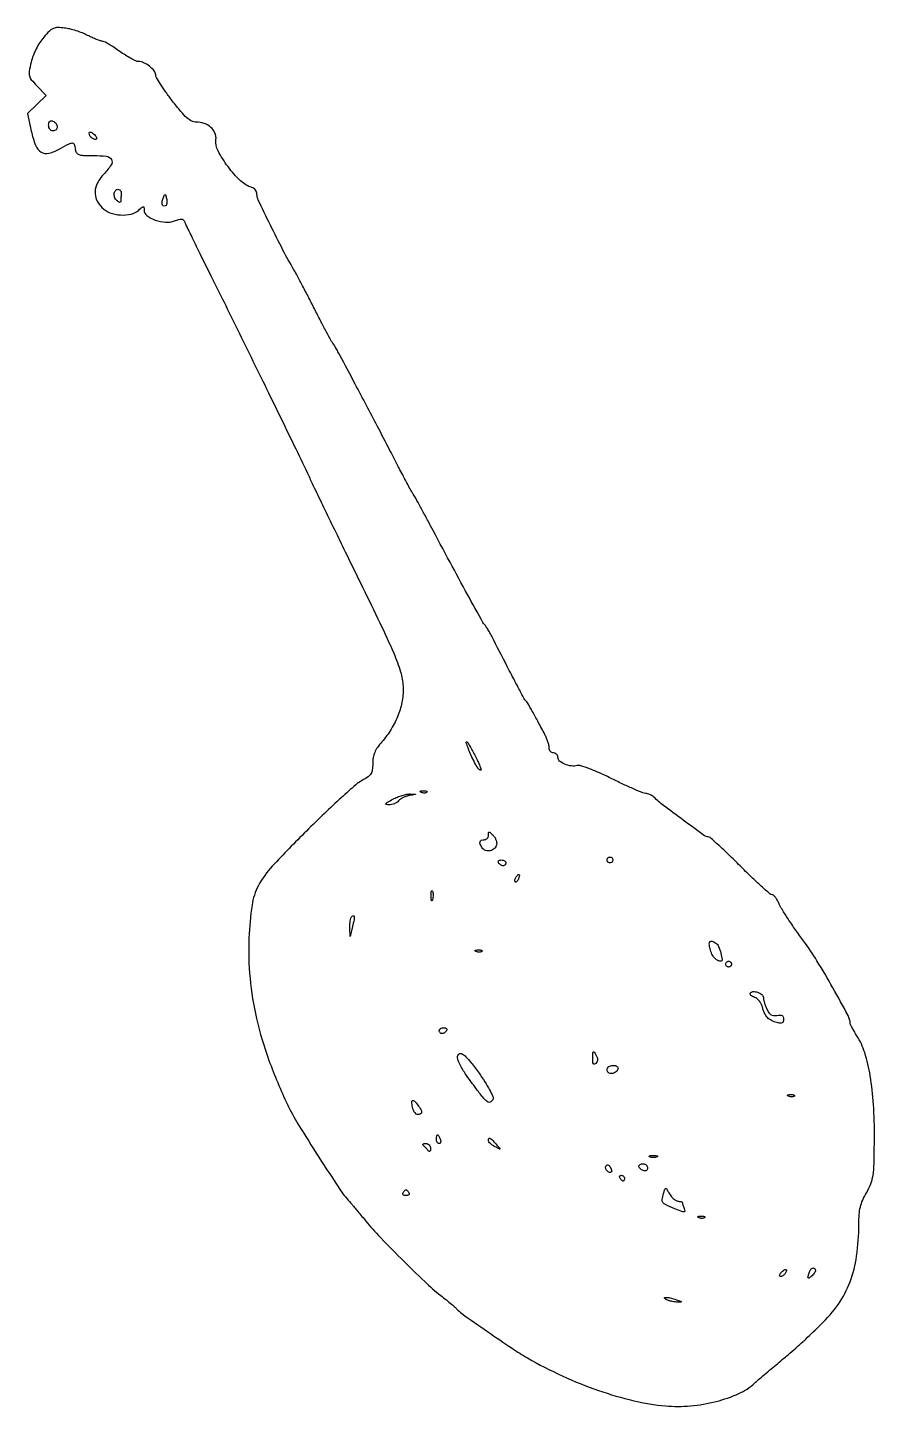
# Model space of a CAD drawing. Extents: x 0 to 292, y 0 to 477.
import ezdxf

# ---------------------------------------------------------------- set-up
doc = ezdxf.new("R2010")
doc.units = 0

msp = doc.modelspace()

# ---------------------------------------------------------------- linework, layer by layer
for points in [[(5.315332, 473.392065, 0.036894), (3.979041, 471.596375, 0.024176), (2.702083, 469.353973, 0.024061), (1.637875, 466.978621, 0.034426), (0.94646, 464.776821, 0.014651), (0.28342, 461.606162, 0.104939), (0.33363, 460.050575, 0.113978), (1.013523, 458.706641, 0.018614), (2.97859, 456.52209), (6.194924, 453.203675), (2.958851, 450.11111), (-0.277222, 447.018545), (1.017695, 440.916616, 0.040039), (2.467348, 436.043585, 0.163925), (4.413802, 433.705011, 0.203399), (7.094966, 433.298777, 0.065363), (10.90937, 434.828907, -0.006424), (14.107264, 436.572543, -0.125987), (15.189443, 436.832425, -0.320178), (15.800391, 436.382563, -0.043851), (16.180449, 434.75, 0.095467), (16.602826, 433.522622, 0.178292), (17.398727, 432.857496, 0.077119), (18.937753, 432.562601, 0.008846), (22.475941, 432.5, -0.029976), (27.002447, 432.22838, -0.24097), (28.679346, 431.098807, -0.282895), (28.592973, 429.234759, -0.038437), (26.043906, 426.047001, 0.065511), (23.874903, 423.012168, 0.110166), (23.042581, 420.007616, 0.120751), (23.59488, 417.128739, 0.089114), (25.454545, 414.454545, 0.109993), (28.177935, 412.723151, 0.071219), (31.848358, 411.960036, 0.072607), (35.502344, 412.260953, 0.127798), (38.171259, 413.654988, -0.008022), (39.320152, 414.661668, -0.184908), (39.724538, 414.80371, -0.378225), (39.952325, 414.591042, -0.024135), (40, 413.603961, 0.239434), (40.951355, 411.73118, 0.072705), (43.85317, 410.199743, 0.066617), (47.437945, 409.445384, 0.109), (50.497779, 409.885239, -0.018079), (52.025298, 410.397829, -0.081488), (52.956273, 410.514803, -0.162399), (53.54129, 410.29486, -0.142978), (53.913587, 409.756662, 0.032283), (54.283234, 408.846226, 0.000557), (56.621414, 404.022269, 0.001412), (59.367013, 398.414137, 0.00094), (62.544703, 392, -0.001175), (71.562362, 373.776425, -0.000678), (82.33186, 351.808148, -0.00053), (92.403317, 331.137515, -0.004175), (96.987338, 321.5, 0.002884), (98.816965, 317.627624, 0.000628), (102.017568, 310.975, 0.000655), (105.740376, 303.287507, 0.000628), (109.536304, 295.5, -0.001163), (121.442776, 271.006787, -0.011143), (126.259601, 260.444499, -0.026792), (128.611748, 254.040746, -0.061818), (129.50279, 249, -0.056755), (129.200118, 244.11699, -0.047755), (127.813398, 239.120613, -0.045751), (125.424882, 234.270559, -0.042898), (122.148887, 229.822354, 0.027553), (120.632906, 227.890827, 0.052987), (119.682793, 226.170009, 0.058324), (119.170743, 224.403177, 0.041416), (119, 222.345389, -0.030736), (118.862717, 220.114265, -0.109596), (118.386775, 218.774029, -0.10376), (117.373294, 217.721135, -0.026025), (115.324772, 216.477404, 0.055955), (113.143871, 214.968001, 0.004993), (108.154014, 210.527737, 0.00646), (102.307839, 205.080498, 0.004995), (96.074639, 199, 0.009128), (84.305707, 186.852074, 0.064636), (79.529221, 180.192576, 0.088202), (77.294107, 173.383283, 0.024202), (76.24356, 162.097697, 0.034706), (76.591699, 148.151504, 0.033098), (78.857015, 134.159928, 0.030933), (83.137298, 119.739172, 0.023368), (89.52838, 104.5, 0.026428), (93.173599, 97.774414, 0.005323), (100.405733, 86.243189, 0.004297), (107.895335, 74.796755, 0.044061), (111.433011, 70.386629, -0.014671), (112.043549, 69.710938, -0.002238), (113.214697, 68.32324, -0.002502), (114.581756, 66.671896, -0.002166), (116, 64.925786, 0.020952), (120.90292, 59.3325, 0.006214), (128.856527, 51.19622, 0.006172), (136.993715, 43.274525, 0.021756), (142.5, 38.482695, -0.0025), (144.451832, 36.911972, -0.003504), (146.178125, 35.488263, -0.002101), (147.617582, 34.27375, -0.046489), (148, 33.881604, 0.069382), (149.766674, 32.228085, 0.001816), (158.622349, 26.036686, 0.004019), (167.173371, 20.205667, 0.016475), (172.5, 16.884702, 0.023764), (184.478904, 10.693554, 0.023633), (197.013113, 5.654512, 0.02482), (209.20598, 2.07751, 0.03739), (220.13329, 0.302993, 0.043848), (228.852708, 0.315167, 0.040221), (237.699797, 1.828674, 0.042555), (245.503259, 4.54426, 0.082336), (251, 8.179032, -0.007836), (252.3223, 9.369256, -0.002349), (254.372939, 11.140802, -0.002355), (256.693486, 13.107702, -0.00255), (258.971706, 15.000636, 0.002436), (263.185226, 18.499947, 0.008684), (265.831976, 20.799417, 0.007107), (268.643929, 23.402707, 0.00124), (273.863958, 28.399765, 0.049048), (279.924847, 35.49812, 0.061503), (283.963037, 43.145154, 0.05652), (286.239554, 52.057692, 0.033617), (287.006253, 63, -0.01784), (287.140389, 66.489564, -0.040412), (287.547652, 69.098126, -0.045105), (288.334491, 71.427128, -0.027973), (289.647529, 74, 0.037824), (291.146655, 77.086055, 0.058434), (291.907612, 79.94825, 0.030092), (292.248058, 84.042983, 0.003722), (292.385483, 93, 0.017324), (292.077317, 104.51879, 0.027013), (290.934579, 114.376762, 0.031851), (289.029739, 122.400009, 0.066678), (286.360688, 128.220685, -0.005647), (285.456205, 129.689978, -0.008177), (284.693452, 131.009405, -0.004699), (284.082601, 132.131813, -0.122864), (284, 132.462888, 0.124291), (283.294173, 135.258441, 0.004711), (278.056133, 144.755004, 0.009353), (272.524286, 154.149381, 0.021082), (267.907174, 161, -0.006153), (265.123495, 164.875438, -0.006957), (262.550004, 168.664062, -0.006407), (260.450717, 171.939607, -0.037531), (259.503347, 173.75, 0.026632), (258.886271, 174.99444, 0.035594), (258.190625, 176.045312, 0.038489), (257.516484, 176.794318, 0.192583), (257.002281, 177, -0.182414), (256.294809, 177.266989, -0.003449), (253.30241, 179.9375, -0.007922), (249.844749, 183.167431, -0.005161), (245.951339, 187, 0.004971), (242.06082, 190.832637, 0.007653), (238.612208, 194.0625, 0.003228), (235.624608, 196.740973, 0.183116), (234.941048, 197, -0.1574), (233.706539, 197.398496, -0.001644), (226.292174, 202.779073, -0.004938), (219.479815, 207.861008, -0.030626), (216.178571, 210.71024, 0.049035), (215.562143, 211.203928, 0.037295), (214.803391, 211.621133, 0.038231), (214.024789, 211.906892, 0.068941), (213.352728, 212, -0.097713), (212.363673, 212.195151, -0.004889), (209.307124, 213.485257, -0.007708), (205.692878, 215.119211, -0.005488), (201.693041, 217.056193, 0.009915), (197.579453, 219.003496, 0.014905), (193.911942, 220.521732, 0.012085), (190.889646, 221.585775, 0.143504), (189.661563, 221.621748, -0.096748), (187.590783, 221.491362, -0.068781), (185.341625, 222.10745, -0.076276), (183.585633, 223.200956, -0.218788), (183, 224.475249, 0.097378), (182.885578, 225.05719, 0.097539), (182.559375, 225.552104, 0.098326), (182.072421, 225.883506, 0.100723), (181.5, 226, -0.11579), (180.927353, 226.134416, -0.100091), (180.438815, 226.514062, -0.092924), (180.109776, 227.081695, -0.084324), (179.993839, 227.75, 0.057477), (179.890723, 228.617231, 0.020227), (179.551587, 229.825565, 0.019772), (179.068035, 231.135558, 0.021899), (178.496952, 232.358307, 0.002989), (176.156461, 236.78125, 0.005263), (174.162373, 240.403668, 0.003162), (172.501164, 243.304578, 0.081753), (171.927751, 244, -0.089846), (171.375484, 244.692141, -0.001822), (169.264231, 248.644516, -0.002771), (166.187538, 254.533773, -0.000564), (160.808275, 265, 0.004906), (159.884212, 266.760154, 0.006715), (159.015709, 268.325, 0.004538), (158.260213, 269.616833, 0.075422), (157.94473, 270, -0.084018), (157.10421, 271.057142, -0.000629), (151.735362, 280.818798, -0.00238), (145.729924, 291.895245, -0.001639), (139.02642, 304.5, 0.001827), (136.948379, 308.40386, 0.002599), (135.071249, 311.85625, 0.001448), (133.462232, 314.759278, 0.038215), (132.971205, 315.5, -0.042068), (132.464631, 316.277091, -0.00089), (130.299325, 320.31875, -0.002055), (127.793581, 325.062757, -0.001383), (124.969315, 330.5, 0.000659), (120.526117, 339.084339, 0.001194), (116.864, 346.095837, 0.001089), (112.950239, 353.506491, 0.000452), (107.632945, 363.5, 0.004686), (106.77756, 365.068555, 0.0063), (105.971789, 366.471875, 0.004451), (105.273143, 367.63022, 0.065071), (104.973145, 368, -0.080038), (104.645066, 368.429949, -0.001033), (103.040843, 371.4375, -0.002968), (101.208655, 374.939646, -0.001939), (99.134935, 379, 0.001932), (96.950865, 383.276581, 0.002062), (94.780531, 387.44375, 0.001957), (92.885476, 391.012064, 0.009628), (91.769929, 393, -0.012428), (87.985919, 399.832563, -0.006614), (83.627611, 408.461814, -0.002701), (79.454763, 417.121076, -0.111371), (79, 419.13741, 0.092612), (78.868765, 419.839851, 0.070944), (78.485937, 420.522579, 0.069658), (77.91883, 421.082487, 0.082565), (77.25, 421.426587, -0.113775), (73.316, 423.768642, -0.041417), (68.989576, 428.657399, -0.040708), (65.590191, 434.075969, -0.146902), (64.839914, 438.036821, 0.130405), (64.489016, 440.284965, 0.110415), (63.060001, 442.228033, 0.097971), (60.769678, 443.543702, 0.081706), (57.996004, 444, -0.121328), (56.442301, 444.382648, -0.0622), (54.784426, 445.534447, -0.036433), (52.719096, 447.679209, -0.009419), (49.71851, 451.429011, -0.009143), (47.527999, 454.385032, -0.012638), (45.679812, 457.120572, -0.009246), (44.251989, 459.447277, -0.133769), (44, 460.372307, 0.17592), (43.494636, 461.7642, 0.053876), (41.857551, 463.340849, 0.053485), (39.826126, 464.592144, 0.111765), (38.024296, 465, -0.109505), (37.15627, 465.192414, -0.015166), (35.497166, 466.028125, -0.016776), (33.56781, 467.159845, -0.013504), (31.57078, 468.5, 0.009881), (29.604133, 469.840532, 0.013254), (27.767228, 470.971875, 0.010387), (26.205815, 471.83453, 0.121588), (25.535419, 472, -0.084357), (24.886537, 472.11026, -0.011339), (23.586018, 472.598754, -0.012828), (22.059736, 473.257848, -0.010479), (20.461442, 474.038313, 0.025347), (18.653664, 474.855451, 0.016383), (16.488674, 475.623918, 0.016475), (14.317645, 476.237337, 0.029699), (12.5, 476.573809, 0.030482), (10.128882, 476.72271, 0.10505), (8.62964, 476.406978, 0.090865), (7.271711, 475.4817, 0.019485)], [(10, 442.393011, -0.106859), (9.885101, 441.86153, -0.099462), (9.559375, 441.409197, -0.095925), (9.07263, 441.105949, -0.091732), (8.5, 441, -0.130258), (7.927808, 441.151638, -0.100732), (7.440489, 441.578103, -0.088591), (7.112818, 442.216216, -0.074555), (7, 442.968615, -0.051069), (7.0868, 443.816231, -0.155809), (7.367392, 444.31408, -0.195231), (7.836898, 444.492319, -0.086117), (8.5, 444.361626, -0.074185), (9.073431, 444.037471, -0.064359), (9.559375, 443.545909, -0.06686), (9.888097, 442.968559, -0.096313)], [(23.590697, 438.257364, -0.264952), (22.934546, 438.077607, -0.097357), (22.035287, 438.506143, -0.084765), (21.266453, 439.310438, -0.149534), (21, 440.181462, -0.176123), (21.121034, 440.514408, -0.256649), (21.405689, 440.625144, -0.110288), (21.879936, 440.451416, -0.030483), (22.524166, 439.979944, -0.030935), (23.075014, 439.46205, -0.05004), (23.466178, 438.952146, -0.066988), (23.658254, 438.52273, -0.274667)], [(32.075, 419.725, 0.013919), (32.046012, 419.34048, 0.003868), (32.022031, 418.736376, 0.003901), (32.005507, 418.051889, 0.004083), (32, 417.377555, -0.036516), (31.941883, 416.58283, -0.292082), (31.712248, 416.318007, -0.224961), (31.319223, 416.379203, -0.023931), (30.559441, 416.950668, -0.14399), (29.799795, 418.080187, -0.118518), (29.697643, 419.53487, -0.166778), (30.255681, 420.565293, -0.272911), (31.198207, 420.767264, -0.067032), (31.556419, 420.591741, -0.070601), (31.84838, 420.330228, -0.078353), (32.032057, 420.025881, -0.123039)], [(47.588397, 415.255064, -0.220948), (46.898745, 415.002939, -0.276564), (46.356048, 415.393712, -0.130073), (46.197724, 416.452724, -0.074943), (46.53122, 417.706872, -0.006675), (47.048268, 418.855863, -0.299388), (47.260685, 418.986918, -0.331063), (47.447586, 418.839331, -0.007526), (47.743156, 417.671731, -0.03472), (47.865716, 416.928682, -0.039523), (47.876572, 416.207674, -0.043304), (47.785351, 415.606158, -0.13795)], [(154.40482, 225, -0.011164), (155.353668, 223.082268, -0.020352), (156.02812, 221.471042, -0.018065), (156.435588, 220.239852, -0.503116), (156.259624, 220.007802, -0.248893), (155.605848, 220.363387, -0.019248), (154.534407, 222.125596, -0.020999), (153.303077, 224.575023, -0.010653), (151.951319, 227.75, -0.027537), (151.310715, 229.644049, -0.793962), (151.57267, 229.78708, -0.0549), (152.589719, 228.358805, -0.006828)], [(131.82318, 211.290807, 0.040103), (130.710634, 211.027991, 0.033405), (129.581461, 210.57839, 0.034666), (128.599513, 210.022642, 0.07357), (127.950735, 209.440639, -0.074293), (127.337376, 208.892001, -0.045795), (126.481356, 208.4355, -0.044888), (125.529917, 208.132117, -0.059736), (124.627555, 208.041916, -0.052954), (123.722711, 208.156082, -0.530442), (123.609442, 208.45333, -0.107833), (124.15185, 208.953213, -0.007221), (126, 210, -0.028216), (127.523465, 210.725586, -0.023842), (129.20625, 211.321594, -0.024522), (130.796143, 211.71688, -0.059517), (132, 211.808252, -0.000739), (133.768655, 211.729287, -0.499809), (133.815513, 211.660456, -0.278745), (133.724238, 211.583914, -0.000581)], [(137.729167, 212.395833, -0.126455), (137.402231, 212.202593, -0.060344), (136.916927, 212.123424, -0.05415), (136.359369, 212.160852, -0.051402), (135.8125, 212.316886, -0.054073), (135.395823, 212.538436, -0.470617), (135.37858, 212.720685, -0.168741), (135.670344, 212.862007, -0.018894), (136.416667, 212.921053, -0.028489), (137.112848, 212.910055, -0.077125), (137.592839, 212.799335, -0.208169), (137.77538, 212.614691, -0.296942)], [(161.811535, 194.259894, -0.164179), (161.075289, 192.961115, -0.127776), (159.622918, 192.213356, -0.131676), (158.024095, 192.27824, -0.177721), (156.88514, 193.151607, -0.035559), (156.178254, 194.464958, -0.160167), (156.088067, 195.32042, -0.255801), (156.524121, 195.824198, -0.089355), (157.5, 196, 0.103894), (158.072357, 196.120227, 0.098961), (158.559375, 196.461607, 0.09673), (158.885751, 196.971599, 0.094386), (159, 197.571429, -0.024763), (159.043792, 198.455096, -0.385786), (159.250506, 198.642099, -0.189613), (159.609331, 198.500529, -0.008709), (160.573018, 197.569839, -0.058474), (161.150014, 196.83942, -0.048467), (161.585702, 195.948673, -0.050454), (161.824738, 195.039988, -0.086882)], [(165, 188, -0.092995), (164.928382, 187.618268, -0.096318), (164.723586, 187.29375, -0.099231), (164.418051, 187.076556, -0.105429), (164.059017, 187, -0.089642), (163.653442, 187.073302, -0.053229), (163.2129, 187.29375, -0.051032), (162.806203, 187.617485, -0.06081), (162.5, 188, -0.139169), (162.392057, 188.379648, -0.191142), (162.521475, 188.70625, -0.138808), (162.889346, 188.926733, -0.066118), (163.440983, 189, -0.062283), (164.037096, 188.925455, -0.080552), (164.542039, 188.70625, -0.097988), (164.879982, 188.381379, -0.153634)], [(202, 189, -0.099038), (201.923658, 188.618362, -0.097945), (201.70625, 188.29375, -0.097945), (201.381638, 188.076342, -0.099038), (201, 188, -0.099038), (200.618362, 188.076342, -0.097945), (200.29375, 188.29375, -0.097945), (200.076342, 188.618362, -0.099038), (200, 189, -0.099038), (200.076342, 189.381638, -0.097945), (200.29375, 189.70625, -0.097945), (200.618362, 189.923658, -0.099038), (201, 190, -0.099038), (201.381638, 189.923658, -0.097945), (201.70625, 189.70625, -0.097945), (201.923658, 189.381638, -0.099038)], [(169.345077, 182.456872, -0.035865), (169.083816, 181.899181, -0.069269), (168.786868, 181.507038, -0.118528), (168.50546, 181.335123, -0.281567), (168.276326, 181.390341, -0.156651), (168.142323, 181.651151, -0.070517), (168.133355, 182.040231, -0.059701), (168.242038, 182.490157, -0.049364), (168.458881, 182.933469, -0.030391), (169.120758, 183.871774, -0.36195), (169.525317, 183.954259, -0.344086), (169.696703, 183.564815, -0.029555)], [(139.692991, 175.269032, -0.087174), (139.51666, 174.883358, -0.597527), (139.356533, 174.900903, -0.080377), (139.235556, 175.431793, -0.012823), (139.194949, 176.5, -0.014395), (139.212705, 177.580113, -0.052471), (139.315079, 178.257153, -0.333666), (139.47713, 178.386009, -0.31318), (139.655937, 178.269032, -0.06278), (139.814405, 177.671085, -0.030339), (139.872264, 176.880008, -0.029507), (139.832894, 176.036634, -0.037336)], [(112.025806, 165.993222), (111.204723, 162.5), (111.102361, 165.583333, -0.020544), (111.112069, 166.812684, -0.025101), (111.225902, 167.956771, -0.024875), (111.414028, 168.889129, -0.134949), (111.666667, 169.333333, -0.13457), (112.265827, 169.674693, -0.456812), (112.589205, 169.450274, -0.075907), (112.541288, 168.372047, -0.008732)], [(156.729167, 157.395833, -0.126455), (156.402231, 157.202593, -0.060344), (155.916927, 157.123424, -0.05415), (155.359369, 157.160852, -0.051402), (154.8125, 157.316886, -0.054073), (154.395823, 157.538436, -0.470617), (154.37858, 157.720685, -0.168741), (154.670344, 157.862007, -0.018894), (155.416667, 157.921053, -0.028489), (156.112848, 157.910055, -0.077125), (156.592839, 157.799335, -0.208169), (156.77538, 157.614691, -0.296942)], [(237.596028, 160.234687, -0.145118), (238.534017, 159.102917, -0.035274), (239.33665, 156.784625, -0.035308), (239.768034, 154.567808, -0.456297), (239.269052, 154.015313, -0.120343), (238.107248, 154.323685, -0.090898), (237.077225, 155.157092, -0.072971), (236.236504, 156.487573, -0.044489), (235.63492, 158.25, -0.031665), (235.322286, 160.000745, -0.226988), (235.595467, 160.790531, -0.305555), (236.29774, 160.931634, -0.048968)], [(243, 153, -0.099038), (242.923658, 152.618362, -0.097945), (242.70625, 152.29375, -0.097945), (242.381638, 152.076342, -0.099038), (242, 152, -0.099038), (241.618362, 152.076342, -0.097945), (241.29375, 152.29375, -0.097945), (241.076342, 152.618362, -0.099038), (241, 153, -0.099038), (241.076342, 153.381638, -0.097945), (241.29375, 153.70625, -0.097945), (241.618362, 153.923658, -0.099038), (242, 154, -0.099038), (242.381638, 153.923658, -0.097945), (242.70625, 153.70625, -0.097945), (242.923658, 153.381638, -0.099038)], [(254, 141.430422, 0.056697), (254.07822, 140.742832, 0.01668), (254.351476, 139.715242, 0.016518), (254.738511, 138.571489, 0.017051), (255.196515, 137.468042, 0.040943), (255.894116, 136.219041, 0.10573), (256.632307, 135.504797, 0.122339), (257.527037, 135.213481, 0.065137), (258.696515, 135.282317, -0.039797), (259.799224, 135.403361, -0.139023), (260.486503, 135.230434, -0.183842), (260.869608, 134.760926, -0.080368), (261, 133.954948, -0.073342), (260.879282, 133.136394, -0.201347), (260.514836, 132.695023, -0.149437), (259.854297, 132.570375, -0.036295), (258.75, 132.774431, -0.052732), (256.803198, 133.508651, -0.088048), (255.404388, 134.553734, -0.083617), (254.404601, 136.057818, -0.043502), (253.666345, 138.193253, 0.058413), (253.260416, 139.263254, 0.05044), (252.601373, 140.268977, 0.053013), (251.802772, 141.06533, 0.092949), (250.983155, 141.505346, -0.043643), (250.249833, 141.8107, -0.074023), (249.713474, 142.201414, -0.110483), (249.449509, 142.610191, -0.230686), (249.486475, 142.978116, -0.2567), (250.424786, 143.50874, -0.085825), (252.035503, 143.25028, -0.083458), (253.499751, 142.456306, -0.230823)], [(144.5, 130, -0.06081), (144.193797, 129.617485, -0.051032), (143.7871, 129.29375, -0.053229), (143.346558, 129.073302, -0.089642), (142.940983, 129, -0.105429), (142.581949, 129.076556, -0.099231), (142.276414, 129.29375, -0.096318), (142.071618, 129.618268, -0.092995), (142, 130, -0.153634), (142.120018, 130.381379, -0.097988), (142.457961, 130.70625, -0.080552), (142.962904, 130.925455, -0.062283), (143.559017, 131, -0.066118), (144.110654, 130.926733, -0.138808), (144.478525, 130.70625, -0.191142), (144.607943, 130.379648, -0.139169)], [(160.597041, 106.392288, -0.15072), (159.799647, 105.376642, -0.292603), (158.809164, 105.340274, -0.088579), (157.378772, 106.568017, -0.011544), (154.900513, 109.75, -0.008117), (150.96103, 115.240439, -0.037798), (148.990021, 118.599851, -0.081511), (148.347664, 120.733964, -0.294858), (148.928505, 121.955813, -0.272851), (149.888012, 121.975813, -0.065567), (151.214555, 120.982274, -0.035098), (153.036566, 118.933332, -0.008573), (155.73475, 115.305811, -0.012549), (157.76348, 112.323071, -0.018204), (159.38913, 109.584954, -0.014003), (160.562773, 107.282326, -0.205257)], [(196.103625, 118.703625, -0.113627), (195.602285, 118.389929, -0.358555), (195.256888, 118.518253, -0.117828), (195.063049, 119.163235, -0.016922), (195.030409, 120.55, -0.006175), (195.069807, 122.288592, -0.18983), (195.239405, 122.678588, -0.471567), (195.507502, 122.652801, -0.016776), (196.134033, 121.653625, -0.04153), (196.569934, 120.736085, -0.092968), (196.703866, 119.979007, -0.112876), (196.545944, 119.319734, -0.081552)], [(203.750467, 116.75, -0.158083), (202.960832, 115.678258, -0.13487), (201.638975, 115.189563, -0.175333), (200.484986, 115.49796, -0.245384), (200, 116.426676, -0.12024), (200.15323, 117.054646, -0.111791), (200.58104, 117.561201, -0.09567), (201.248452, 117.888599, -0.066422), (202.083333, 118, -0.053387), (202.889009, 117.91373, -0.107922), (203.466685, 117.649944, -0.156475), (203.754141, 117.244726, -0.158297)], [(134.607954, 104.25, -0.026649), (135.631253, 102.741396, -0.135847), (135.901746, 101.774174, -0.288999), (135.549681, 101.212639, -0.1125), (134.616577, 101, -0.159737), (134.051939, 101.185111, -0.074439), (133.49915, 101.734375, -0.062319), (133.040596, 102.543651, -0.050582), (132.755249, 103.5, -0.020383), (132.475569, 105.37432, -0.335142), (132.781462, 105.885331, -0.317243), (133.378608, 105.74567, -0.019337)], [(264.729167, 107.395833, -0.126455), (264.402231, 107.202593, -0.060344), (263.916927, 107.123424, -0.05415), (263.359369, 107.160852, -0.051402), (262.8125, 107.316886, -0.054073), (262.395823, 107.538436, -0.470617), (262.37858, 107.720685, -0.168741), (262.670344, 107.862007, -0.018894), (263.416667, 107.921053, -0.028489), (264.112848, 107.910055, -0.077125), (264.592839, 107.799335, -0.208169), (264.77538, 107.614691, -0.296942)], [(138.984687, 89.25, -0.037587), (138.931604, 88.618706, -0.159858), (138.760309, 88.28649, -0.327207), (138.514255, 88.250498, -0.111066), (138.223054, 88.5, 0.017789), (137.871686, 88.937434, 0.011028), (137.430111, 89.426563, 0.01106), (136.97225, 89.890763, 0.019542), (136.5717, 90.25, -0.129577), (136.368486, 90.533999, -0.297449), (136.422103, 90.779687, -0.152297), (136.752042, 90.949546, -0.043317), (137.333333, 91, -0.102919), (137.972559, 90.867015, -0.101386), (138.509628, 90.489797, -0.098893), (138.86458, 89.922707, -0.092982)], [(142.361626, 92.5, -0.055937), (142.511135, 91.925634, -0.100118), (142.483616, 91.440625, -0.147206), (142.289193, 91.122486, -0.184534), (141.968615, 91, -0.152681), (141.599211, 91.115494, -0.098158), (141.284531, 91.440625, -0.08088), (141.07223, 91.926468, -0.062722), (141, 92.5, -0.024748), (141.028469, 93.074824, -0.039339), (141.115447, 93.559375, -0.046727), (141.241071, 93.903916, -0.289661), (141.393011, 94, -0.222225), (141.579329, 93.912889, -0.030693), (141.839659, 93.559375, -0.030395), (142.112506, 93.074558, -0.02136)], [(161.595012, 90.854491, -0.001601), (162.932979, 89.337841, -0.272217), (162.972273, 89.131444, -0.452992), (162.824222, 89.072878, -0.002317), (161.25, 89.889675, -0.031205), (160.388756, 90.412557, -0.038419), (159.660937, 91.006954, -0.042245), (159.149352, 91.584714, -0.161453), (159, 92.035184, -0.101855), (159.143449, 92.732065, -0.42037), (159.503881, 92.871404, -0.095886), (160.185245, 92.386842, -0.008835)], [(217.25, 86.337719, -0.057986), (216.679992, 86.181385, -0.037979), (216, 86.12966, -0.037979), (215.320008, 86.181385, -0.057986), (214.75, 86.337719, -0.174857), (214.540618, 86.525001, -0.447206), (214.601562, 86.693942, -0.078554), (215.10856, 86.810911, -0.017491), (216, 86.842105, -0.017491), (216.89144, 86.810911, -0.078554), (217.398438, 86.693942, -0.447206), (217.459382, 86.525001, -0.174857)], [(201.512158, 81.178825, -0.27845), (200.835433, 81.0116, -0.127813), (200.033513, 81.508945, -0.112939), (199.512525, 82.385042, -0.219722), (199.608688, 83.175861, -0.099167), (199.937111, 83.527509, -0.207337), (200.296119, 83.605142, -0.154764), (200.677457, 83.395325, -0.051827), (201.070627, 82.885723, -0.031442), (201.357108, 82.349545, -0.043708), (201.538835, 81.836603, -0.051196), (201.603031, 81.414204, -0.211554)], [(214, 82.531385, -0.094119), (213.893789, 81.972145, -0.166113), (213.592642, 81.617923, -0.151899), (213.114961, 81.503306, -0.075244), (212.5, 81.638374, -0.048303), (211.926204, 81.924763, -0.053891), (211.440625, 82.307216, -0.061199), (211.108626, 82.723081, -0.13875), (211, 83.106989, -0.164455), (211.115158, 83.447641, -0.095748), (211.440625, 83.737678, -0.076852), (211.926285, 83.933678, -0.057609), (212.5, 84, -0.096899), (213.072505, 83.887999, -0.097416), (213.559375, 83.568594, -0.098432), (213.885371, 83.091819, -0.10122)], [(206, 79, -0.042167), (205.967655, 78.617151, -0.061769), (205.870461, 78.29375, -0.081139), (205.727648, 78.07446, -0.210953), (205.559017, 78, -0.151918), (205.34829, 78.065539, -0.038439), (205.066025, 78.29375, -0.035638), (204.768994, 78.617226, -0.029505), (204.5, 79, -0.082592), (204.343488, 79.3821, -0.161196), (204.3746, 79.70625, -0.182303), (204.586039, 79.921712, -0.108972), (204.940983, 80, -0.093332), (205.345238, 79.923877, -0.09642), (205.688914, 79.70625, -0.099167), (205.918938, 79.381556, -0.105053)], [(131.5, 74, -0.146489), (131.602013, 73.620597, -0.191582), (131.461189, 73.29375, -0.134005), (131.074636, 73.072951, -0.063222), (130.5, 73, -0.063222), (129.925364, 73.072951, -0.134005), (129.538811, 73.29375, -0.191582), (129.397987, 73.620597, -0.146489), (129.5, 74, -0.025622), (129.764631, 74.382847, -0.032351), (130.048689, 74.70625, -0.033983), (130.313296, 74.937141, -0.163822), (130.5, 75, -0.163822), (130.686704, 74.937141, -0.033983), (130.951311, 74.70625, -0.032351), (131.235369, 74.382847, -0.025622)], [(222.589286, 72.267857, 0.03761), (223.153511, 71.782681, 0.034603), (223.799442, 71.372433, 0.036422), (224.428181, 71.088742, 0.087987), (224.928571, 71, -0.037183), (225.33889, 70.969444, -0.055928), (225.685268, 70.87715, -0.073386), (225.922051, 70.742, -0.230358), (226, 70.581787, 0.066186), (226.033289, 70.331409, 0.00819), (226.186106, 69.801441, 0.009553), (226.390959, 69.175365, 0.00777), (226.633552, 68.512566, -0.064763), (226.841932, 67.650085, -0.441467), (226.584438, 67.358712, -0.098058), (225.805991, 67.500299, -0.005093), (223.434917, 68.462747, -0.008191), (220.238054, 69.860421, -0.125301), (219.306559, 70.610371, -0.201466), (219.061474, 71.586311, -0.027067), (219.503197, 73.70343, -0.017436), (219.865763, 74.89797, -0.111178), (220.195282, 75.434226, -0.404707), (220.499645, 75.443127, -0.121356), (220.784007, 75.017857, 0.037634), (221.080837, 74.358646, 0.02065), (221.535994, 73.598661, 0.020479), (222.064487, 72.861282, 0.030657)], [(233.729167, 65.395833, -0.126455), (233.402231, 65.202593, -0.060344), (232.916927, 65.123424, -0.05415), (232.359369, 65.160852, -0.051402), (231.8125, 65.316886, -0.054073), (231.395823, 65.538436, -0.470617), (231.37858, 65.720685, -0.168741), (231.670344, 65.862007, -0.018894), (232.416667, 65.921053, -0.028489), (233.112848, 65.910055, -0.077125), (233.592839, 65.799335, -0.208169), (233.77538, 65.614691, -0.296942)], [(272, 47.122445, -0.114104), (271.90333, 46.704352, -0.037557), (271.582486, 46.156165, -0.035142), (271.122588, 45.581434, -0.033252), (270.578674, 45.065294, -0.020124), (269.817896, 44.483961, -0.363425), (269.534116, 44.50812, -0.253319), (269.435981, 44.834001, -0.01302), (269.695306, 45.942849, -0.075256), (270.232083, 47.191483, -0.136208), (271.044758, 47.939227, -0.318667), (271.689984, 47.845715, -0.205284)], [(261.541119, 46.066531, -0.059523), (261.216259, 45.658569, -0.050715), (260.787597, 45.313294, -0.053114), (260.325214, 45.078071, -0.09137), (259.901556, 45, -0.236389), (259.649322, 45.126309, -0.218285), (259.587911, 45.410998, -0.09576), (259.782662, 45.861158, -0.036357), (260.210573, 46.399141, -0.036267), (261.170873, 47.30038, -0.235763), (261.798991, 47.439593, -0.44121), (262.009641, 47.049187, -0.054386)], [(224, 37, -0.004584), (225.361213, 36.550264, -0.1769), (225.606569, 36.352483, -0.56424), (225.530114, 36.20749, -0.010858), (224.5, 36.169965, -0.034995), (223.589543, 36.220333, -0.019847), (222.5, 36.401663, -0.019741), (221.411338, 36.672791, -0.030584), (220.5, 37, -0.132187), (219.855423, 37.509313, -0.616563), (220.012227, 37.821257, -0.056364), (221.70094, 37.630287, -0.021183)]]:
    msp.add_lwpolyline(points, format="xyb", close=True)

doc.saveas('drawing.dxf')
